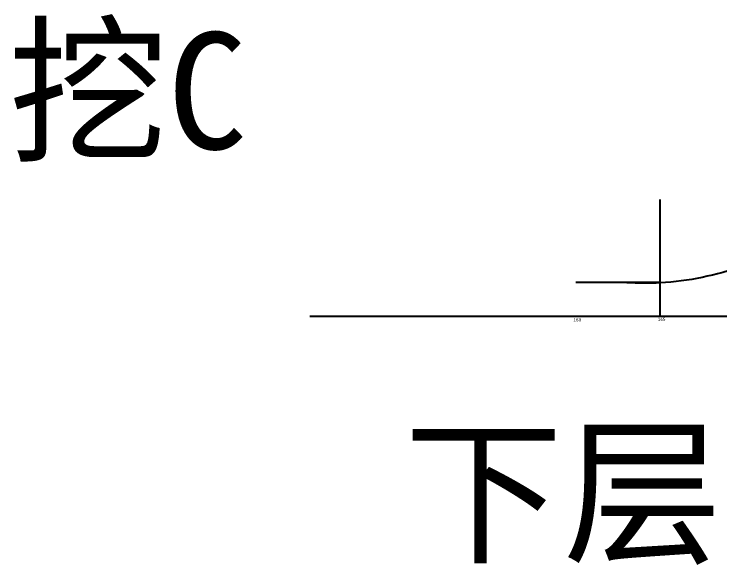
# Model space of a CAD drawing. Header units: millimetres. Extents: x 199 to 558, y 146 to 328.
# Drawn here: x 200.26 to 242.6, y 188.09 to 221.13 of the extents above; entities that cross this region are included whole.
import ezdxf

# ---------------------------------------------------------------- set-up
doc = ezdxf.new("R2010")
doc.units = ezdxf.units.MM
doc.styles.get("Standard").update_dxf_attribs({"font": ''})
doc.styles.get('Standard').set_extended_font_data('SimSun')

msp = doc.modelspace()

# ---------------------------------------------------------------- linework, layer by layer
for p, q in [((239.013, 203.002), (239.013, 210.002)), ((239.031, 205.021), (233.971, 205.021)), ((218, 203.002), (292.013, 203.002)), ((239.013, 203.002), (279.013, 203.002))]:
    msp.add_line(p, q)
at = {"color": 1, "start_tangent": (-0.552338, 0.83362)}
msp.add_spline([(279.013, 203.002), (270.027, 212.002), (244.033, 206.004), (239.031, 205.007), (237.027, 205.007)], degree=3, dxfattribs=at)

# ---------------------------------------------------------------- texts
at = {"attachment_point": 1}
for s, insert, char_height, width in [('{\\fSimSun|b0|i0|c134|p2;挖C}', (199.92, 220.038), 7, 31.21586), ('160', (233.816, 202.892), 0.2, 2), ('165', (238.875, 202.92), 0.2, 2), ('下层', (223.654, 195.935), 7, 31.21586)]:
    msp.add_mtext(s, dxfattribs=dict(at, insert=insert, char_height=char_height, width=width))

doc.saveas('drawing.dxf')
